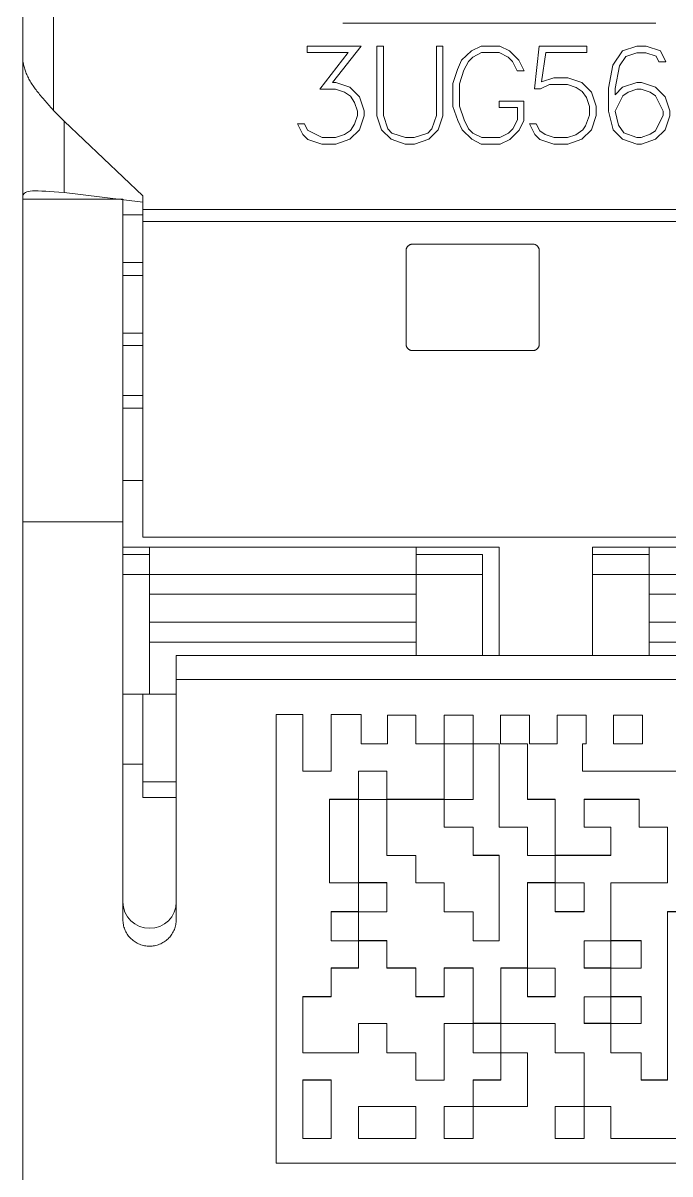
# Model space of a CAD drawing. Header units: millimetres. Extents: x 42151 to 59780, y 37376 to 44547.
# Drawn here: x 47703.09 to 47712.8, y 42641.47 to 42658.75 of the extents above; entities that cross this region are included whole.
import ezdxf

# ---------------------------------------------------------------- set-up
doc = ezdxf.new("R2010")
doc.units = ezdxf.units.MM
doc.set_wipeout_variables(frame=1)
doc.layers.add('000-PI-Oprema', color=30, linetype='Continuous', lineweight=5)

# ---------------------------------------------------------------- blocks, each defined once
blk = doc.blocks.new('3UG5616-1CR20')
at = {"layer": '000-PI-Oprema', "ltscale": 0.25}
for p, q in [((49055.868, 45288.196), (49055.868, 45386.146)), ((49056.326, 45311.904), (49056.326, 45362.458)), ((49060.668, 45313.216), (49065.368, 45313.216)), ((49060.135, 45312.869), (49060.943, 45312.869)), ((49060.135, 45312.771), (49060.135, 45312.869)), ((49060.135, 45312.771), (49060.751, 45312.771)), ((49060.326, 45312.221), (49060.751, 45312.771)), ((49060.512, 45312.321), (49060.943, 45312.869)), ((49061.18, 45312.869), (49061.278, 45312.869)), ((49061.18, 45311.823), (49061.18, 45312.869)), ((49061.278, 45311.827), (49061.278, 45312.869)), ((49062.074, 45312.869), (49062.172, 45312.869)), ((49062.074, 45311.827), (49062.074, 45312.869)), ((49062.172, 45311.823), (49062.172, 45312.869)), ((49062.448, 45312.658), (49062.601, 45312.798)), ((49062.601, 45312.798), (49062.744, 45312.869)), ((49062.62, 45312.704), (49062.752, 45312.771)), ((49062.744, 45312.869), (49063.026, 45312.869)), ((49062.752, 45312.771), (49063.018, 45312.771)), ((49063.149, 45312.704), (49063.018, 45312.771)), ((49063.169, 45312.799), (49063.026, 45312.869)), ((49063.31, 45312.659), (49063.169, 45312.799)), ((49063.545, 45312.226), (49063.617, 45312.869)), ((49063.617, 45312.869), (49064.333, 45312.869)), ((49063.651, 45312.333), (49063.714, 45312.771)), ((49063.714, 45312.771), (49064.333, 45312.771)), ((49064.333, 45312.771), (49064.333, 45312.869)), ((49064.723, 45312.585), (49064.867, 45312.798)), ((49064.824, 45312.574), (49064.916, 45312.712)), ((49064.867, 45312.798), (49065.08, 45312.869)), ((49064.916, 45312.712), (49065.084, 45312.77)), ((49065.08, 45312.869), (49065.222, 45312.869)), ((49065.084, 45312.77), (49065.217, 45312.77)), ((49065.372, 45312.716), (49065.217, 45312.77)), ((49065.437, 45312.798), (49065.222, 45312.869)), ((49065.415, 45312.632), (49065.372, 45312.716)), ((49065.519, 45312.632), (49065.437, 45312.798)), ((49055.868, 45312.621), (49055.869, 45312.626)), ((49055.868, 45312.604), (49055.868, 45312.621)), ((49055.871, 45312.617), (49055.869, 45312.626)), ((49055.874, 45312.603), (49055.871, 45312.617)), ((49055.877, 45312.589), (49055.874, 45312.603)), ((49055.88, 45312.574), (49055.877, 45312.589)), ((49055.884, 45312.558), (49055.88, 45312.574)), ((49055.889, 45312.542), (49055.884, 45312.558)), ((49055.894, 45312.525), (49055.889, 45312.542)), ((49062.392, 45312.516), (49062.448, 45312.658)), ((49062.487, 45312.506), (49062.556, 45312.639)), ((49062.556, 45312.639), (49062.62, 45312.704)), ((49063.214, 45312.639), (49063.149, 45312.704)), ((49063.287, 45312.496), (49063.214, 45312.639)), ((49063.391, 45312.496), (49063.31, 45312.659)), ((49064.655, 45312.239), (49064.723, 45312.585)), ((49064.755, 45312.234), (49064.824, 45312.574)), ((49065.415, 45312.632), (49065.519, 45312.632)), ((49055.899, 45312.508), (49055.894, 45312.525)), ((49055.905, 45312.492), (49055.899, 45312.508)), ((49055.911, 45312.476), (49055.905, 45312.492)), ((49055.917, 45312.46), (49055.911, 45312.476)), ((49055.924, 45312.444), (49055.917, 45312.46)), ((49055.932, 45312.427), (49055.924, 45312.444)), ((49055.94, 45312.41), (49055.932, 45312.427)), ((49055.949, 45312.393), (49055.94, 45312.41)), ((49055.958, 45312.375), (49055.949, 45312.393)), ((49055.968, 45312.358), (49055.958, 45312.375)), ((49062.322, 45312.307), (49062.392, 45312.516)), ((49062.42, 45312.304), (49062.487, 45312.506)), ((49063.287, 45312.496), (49063.391, 45312.496)), ((49063.651, 45312.333), (49063.835, 45312.393)), ((49063.835, 45312.393), (49064.045, 45312.393)), ((49064.256, 45312.323), (49064.045, 45312.393)), ((49055.977, 45312.341), (49055.968, 45312.358)), ((49055.988, 45312.324), (49055.977, 45312.341)), ((49055.998, 45312.308), (49055.988, 45312.324)), ((49056.008, 45312.291), (49055.998, 45312.308)), ((49056.019, 45312.275), (49056.008, 45312.291)), ((49056.03, 45312.26), (49056.019, 45312.275)), ((49056.041, 45312.243), (49056.03, 45312.26)), ((49056.053, 45312.227), (49056.041, 45312.243)), ((49056.065, 45312.211), (49056.053, 45312.227)), ((49056.078, 45312.194), (49056.065, 45312.211)), ((49056.091, 45312.177), (49056.078, 45312.194)), ((49060.326, 45312.221), (49060.561, 45312.221)), ((49060.512, 45312.321), (49060.565, 45312.321)), ((49060.692, 45312.176), (49060.561, 45312.221)), ((49060.776, 45312.251), (49060.565, 45312.321)), ((49060.92, 45312.107), (49060.776, 45312.251)), ((49062.322, 45311.961), (49062.322, 45312.307)), ((49062.42, 45311.965), (49062.42, 45312.304)), ((49063.545, 45312.226), (49063.635, 45312.226)), ((49063.635, 45312.226), (49063.772, 45312.295)), ((49063.772, 45312.295), (49064.041, 45312.295)), ((49064.172, 45312.25), (49064.041, 45312.295)), ((49064.264, 45312.188), (49064.172, 45312.25)), ((49064.4, 45312.179), (49064.256, 45312.323)), ((49064.655, 45311.892), (49064.655, 45312.239)), ((49064.755, 45312.137), (49064.869, 45312.251)), ((49064.755, 45312.137), (49064.755, 45312.234)), ((49064.869, 45312.251), (49065.08, 45312.321)), ((49064.953, 45312.177), (49065.084, 45312.222)), ((49065.08, 45312.321), (49065.153, 45312.321)), ((49065.084, 45312.222), (49065.149, 45312.222)), ((49065.28, 45312.177), (49065.149, 45312.222)), ((49065.364, 45312.251), (49065.153, 45312.321)), ((49065.508, 45312.107), (49065.364, 45312.251)), ((49056.104, 45312.16), (49056.091, 45312.177)), ((49056.118, 45312.143), (49056.104, 45312.16)), ((49056.132, 45312.126), (49056.118, 45312.143)), ((49056.146, 45312.109), (49056.132, 45312.126)), ((49056.16, 45312.092), (49056.146, 45312.109)), ((49056.175, 45312.075), (49056.16, 45312.092)), ((49056.19, 45312.057), (49056.175, 45312.075)), ((49056.205, 45312.04), (49056.19, 45312.057)), ((49056.22, 45312.023), (49056.205, 45312.04)), ((49056.235, 45312.006), (49056.22, 45312.023)), ((49060.784, 45312.116), (49060.692, 45312.176)), ((49060.845, 45312.023), (49060.784, 45312.116)), ((49060.89, 45311.892), (49060.845, 45312.023)), ((49060.99, 45311.896), (49060.92, 45312.107)), ((49063.015, 45312.043), (49063.388, 45312.043)), ((49063.015, 45311.945), (49063.015, 45312.043)), ((49063.388, 45311.751), (49063.388, 45312.043)), ((49064.325, 45312.096), (49064.264, 45312.188)), ((49064.37, 45311.963), (49064.325, 45312.096)), ((49064.47, 45311.967), (49064.4, 45312.179)), ((49064.755, 45311.893), (49064.871, 45312.124)), ((49064.871, 45312.124), (49064.953, 45312.177)), ((49065.362, 45312.124), (49065.28, 45312.177)), ((49065.478, 45311.891), (49065.362, 45312.124)), ((49065.578, 45311.896), (49065.508, 45312.107)), ((49056.25, 45311.989), (49056.235, 45312.006)), ((49056.265, 45311.971), (49056.25, 45311.989)), ((49056.281, 45311.954), (49056.265, 45311.971)), ((49056.296, 45311.937), (49056.281, 45311.954)), ((49056.311, 45311.92), (49056.296, 45311.937)), ((49056.326, 45311.904), (49056.311, 45311.92)), ((49056.326, 45311.904), (49056.484, 45311.741)), ((49060.89, 45311.828), (49060.89, 45311.892)), ((49060.99, 45311.823), (49060.99, 45311.896)), ((49062.393, 45311.752), (49062.322, 45311.961)), ((49062.488, 45311.762), (49062.42, 45311.965)), ((49063.015, 45311.945), (49063.29, 45311.945)), ((49063.29, 45311.76), (49063.29, 45311.945)), ((49064.37, 45311.83), (49064.37, 45311.963)), ((49064.47, 45311.825), (49064.47, 45311.967)), ((49064.725, 45311.612), (49064.655, 45311.892)), ((49064.807, 45311.681), (49064.755, 45311.893)), ((49065.478, 45311.831), (49065.478, 45311.891)), ((49065.578, 45311.823), (49065.578, 45311.896)), ((49057.666, 45310.619), (49056.484, 45311.741)), ((49056.484, 45310.669), (49056.484, 45311.741)), ((49060.069, 45311.541), (49059.989, 45311.703)), ((49059.989, 45311.703), (49060.092, 45311.703)), ((49060.139, 45311.607), (49060.092, 45311.703)), ((49060.784, 45311.603), (49060.845, 45311.695)), ((49060.845, 45311.695), (49060.89, 45311.828)), ((49060.92, 45311.612), (49060.99, 45311.823)), ((49061.25, 45311.612), (49061.18, 45311.823)), ((49061.345, 45311.627), (49061.278, 45311.827)), ((49062.007, 45311.627), (49062.074, 45311.827)), ((49062.101, 45311.612), (49062.172, 45311.823)), ((49062.462, 45311.61), (49062.393, 45311.752)), ((49062.557, 45311.629), (49062.488, 45311.762)), ((49063.222, 45311.629), (49063.29, 45311.76)), ((49063.317, 45311.609), (49063.388, 45311.751)), ((49063.549, 45311.541), (49063.469, 45311.703)), ((49063.469, 45311.703), (49063.572, 45311.703)), ((49063.626, 45311.596), (49063.572, 45311.703)), ((49064.272, 45311.614), (49064.311, 45311.673)), ((49064.311, 45311.673), (49064.37, 45311.83)), ((49064.4, 45311.613), (49064.47, 45311.825)), ((49064.886, 45311.566), (49064.807, 45311.681)), ((49065.362, 45311.597), (49065.478, 45311.831)), ((49065.508, 45311.612), (49065.578, 45311.823)), ((49060.144, 45311.469), (49060.069, 45311.541)), ((49060.361, 45311.497), (49060.139, 45311.607)), ((49060.561, 45311.497), (49060.692, 45311.543)), ((49060.692, 45311.543), (49060.784, 45311.603)), ((49060.776, 45311.47), (49060.92, 45311.612)), ((49061.393, 45311.47), (49061.25, 45311.612)), ((49061.407, 45311.564), (49061.345, 45311.627)), ((49061.608, 45311.497), (49061.407, 45311.564)), ((49061.742, 45311.497), (49061.943, 45311.564)), ((49061.943, 45311.564), (49062.007, 45311.627)), ((49061.958, 45311.47), (49062.101, 45311.612)), ((49062.604, 45311.47), (49062.462, 45311.61)), ((49062.622, 45311.564), (49062.557, 45311.629)), ((49062.755, 45311.497), (49062.622, 45311.564)), ((49063.024, 45311.497), (49063.156, 45311.564)), ((49063.156, 45311.564), (49063.222, 45311.629)), ((49063.175, 45311.469), (49063.317, 45311.609)), ((49063.624, 45311.469), (49063.549, 45311.541)), ((49063.708, 45311.543), (49063.626, 45311.596)), ((49063.839, 45311.497), (49063.708, 45311.543)), ((49064.041, 45311.497), (49064.166, 45311.538)), ((49064.166, 45311.538), (49064.272, 45311.614)), ((49064.256, 45311.47), (49064.4, 45311.613)), ((49064.869, 45311.47), (49064.725, 45311.612)), ((49065.084, 45311.499), (49064.886, 45311.566)), ((49065.149, 45311.499), (49065.28, 45311.545)), ((49065.28, 45311.545), (49065.362, 45311.597)), ((49065.364, 45311.47), (49065.508, 45311.612)), ((49060.355, 45311.399), (49060.144, 45311.469)), ((49060.355, 45311.399), (49060.565, 45311.399)), ((49060.361, 45311.497), (49060.561, 45311.497)), ((49060.565, 45311.399), (49060.776, 45311.47)), ((49061.605, 45311.399), (49061.393, 45311.47)), ((49061.605, 45311.399), (49061.747, 45311.399)), ((49061.608, 45311.497), (49061.742, 45311.497)), ((49061.747, 45311.399), (49061.958, 45311.47)), ((49062.747, 45311.399), (49062.604, 45311.47)), ((49062.747, 45311.399), (49063.031, 45311.399)), ((49062.755, 45311.497), (49063.024, 45311.497)), ((49063.031, 45311.399), (49063.175, 45311.469)), ((49063.835, 45311.399), (49063.624, 45311.469)), ((49063.835, 45311.399), (49064.045, 45311.399)), ((49063.839, 45311.497), (49064.041, 45311.497)), ((49064.045, 45311.399), (49064.256, 45311.47)), ((49065.08, 45311.399), (49064.869, 45311.47)), ((49065.08, 45311.399), (49065.153, 45311.399)), ((49065.084, 45311.499), (49065.149, 45311.499)), ((49065.153, 45311.399), (49065.364, 45311.47)), ((49055.872, 45310.634), (49055.88, 45310.649)), ((49055.88, 45310.649), (49055.89, 45310.661)), ((49055.89, 45310.661), (49055.905, 45310.672)), ((49055.905, 45310.672), (49055.924, 45310.681)), ((49055.924, 45310.681), (49055.947, 45310.687)), ((49055.947, 45310.687), (49055.976, 45310.692)), ((49055.976, 45310.692), (49056.01, 45310.695)), ((49056.01, 45310.695), (49056.049, 45310.696)), ((49056.097, 45310.695), (49056.049, 45310.696)), ((49056.151, 45310.693), (49056.097, 45310.695)), ((49056.209, 45310.689), (49056.151, 45310.693)), ((49056.271, 45310.684), (49056.209, 45310.689)), ((49056.336, 45310.679), (49056.271, 45310.684)), ((49056.408, 45310.674), (49056.336, 45310.679)), ((49056.484, 45310.669), (49056.408, 45310.674)), ((49057.666, 45310.525), (49056.484, 45310.669)), ((49055.868, 45310.618), (49055.872, 45310.634)), ((49055.868, 45310.569), (49057.368, 45310.569)), ((49057.368, 45299.751), (49057.368, 45310.569)), ((49057.666, 45310.504), (49057.666, 45310.619)), ((49057.666, 45310.504), (49057.668, 45310.504)), ((49057.668, 45310.415), (49057.668, 45310.504)), ((49057.368, 45310.334), (49057.668, 45310.334)), ((49057.668, 45310.415), (49076.868, 45310.415)), ((49057.668, 45310.236), (49057.668, 45310.415)), ((49057.668, 45310.236), (49076.868, 45310.236)), ((49057.668, 45305.496), (49057.668, 45310.236)), ((49061.618, 45309.801), (49061.619, 45309.807)), ((49061.618, 45309.796), (49061.618, 45309.801)), ((49061.618, 45308.396), (49061.618, 45309.796)), ((49061.619, 45309.812), (49061.621, 45309.818)), ((49061.619, 45309.807), (49061.619, 45309.812)), ((49061.621, 45309.818), (49061.622, 45309.823)), ((49061.622, 45309.823), (49061.624, 45309.829)), ((49061.624, 45309.829), (49061.626, 45309.834)), ((49061.626, 45309.834), (49061.628, 45309.839)), ((49061.628, 45309.839), (49061.631, 45309.844)), ((49061.631, 45309.844), (49061.634, 45309.849)), ((49061.634, 45309.849), (49061.637, 45309.854)), ((49061.637, 45309.854), (49061.64, 45309.859)), ((49061.64, 45309.859), (49061.644, 45309.863)), ((49061.644, 45309.863), (49061.648, 45309.868)), ((49061.648, 45309.868), (49061.653, 45309.872)), ((49061.653, 45309.872), (49061.658, 45309.876)), ((49061.658, 45309.876), (49061.663, 45309.88)), ((49061.663, 45309.88), (49061.669, 45309.883)), ((49061.669, 45309.883), (49061.675, 45309.886)), ((49061.675, 45309.886), (49061.682, 45309.889)), ((49061.682, 45309.889), (49061.689, 45309.892)), ((49061.689, 45309.892), (49061.696, 45309.894)), ((49061.696, 45309.894), (49061.703, 45309.895)), ((49061.703, 45309.895), (49061.711, 45309.896)), ((49061.711, 45309.896), (49061.718, 45309.896)), ((49061.718, 45309.896), (49063.518, 45309.896)), ((49063.526, 45309.896), (49063.518, 45309.896)), ((49063.534, 45309.895), (49063.526, 45309.896)), ((49063.542, 45309.893), (49063.534, 45309.895)), ((49063.549, 45309.891), (49063.542, 45309.893)), ((49063.556, 45309.889), (49063.549, 45309.891)), ((49063.563, 45309.885), (49063.556, 45309.889)), ((49063.569, 45309.882), (49063.563, 45309.885)), ((49063.575, 45309.878), (49063.569, 45309.882)), ((49063.581, 45309.874), (49063.575, 45309.878)), ((49063.585, 45309.87), (49063.581, 45309.874)), ((49063.59, 45309.866), (49063.585, 45309.87)), ((49063.594, 45309.861), (49063.59, 45309.866)), ((49063.598, 45309.856), (49063.594, 45309.861)), ((49063.602, 45309.851), (49063.598, 45309.856)), ((49063.605, 45309.846), (49063.602, 45309.851)), ((49063.608, 45309.841), (49063.605, 45309.846)), ((49063.61, 45309.835), (49063.608, 45309.841)), ((49063.612, 45309.83), (49063.61, 45309.835)), ((49063.614, 45309.824), (49063.612, 45309.83)), ((49063.616, 45309.818), (49063.614, 45309.824)), ((49063.617, 45309.813), (49063.616, 45309.818)), ((49063.618, 45309.807), (49063.617, 45309.813)), ((49063.618, 45309.802), (49063.618, 45309.807)), ((49063.618, 45309.796), (49063.618, 45309.802)), ((49063.618, 45308.396), (49063.618, 45309.796)), ((49057.368, 45309.621), (49057.668, 45309.621)), ((49057.368, 45309.425), (49057.668, 45309.425)), ((49057.368, 45308.56), (49057.668, 45308.56)), ((49061.618, 45308.391), (49061.618, 45308.396)), ((49061.619, 45308.387), (49061.618, 45308.391)), ((49063.618, 45308.391), (49063.618, 45308.396)), ((49063.618, 45308.387), (49063.618, 45308.391)), ((49057.368, 45308.372), (49057.668, 45308.372)), ((49061.619, 45308.382), (49061.619, 45308.387)), ((49061.62, 45308.378), (49061.619, 45308.382)), ((49061.621, 45308.373), (49061.62, 45308.378)), ((49061.622, 45308.368), (49061.621, 45308.373)), ((49061.624, 45308.364), (49061.622, 45308.368)), ((49061.625, 45308.359), (49061.624, 45308.364)), ((49061.627, 45308.355), (49061.625, 45308.359)), ((49061.629, 45308.35), (49061.627, 45308.355)), ((49061.632, 45308.346), (49061.629, 45308.35)), ((49061.634, 45308.342), (49061.632, 45308.346)), ((49061.637, 45308.338), (49061.634, 45308.342)), ((49061.64, 45308.334), (49061.637, 45308.338)), ((49061.643, 45308.331), (49061.64, 45308.334)), ((49061.646, 45308.327), (49061.643, 45308.331)), ((49061.649, 45308.324), (49061.646, 45308.327)), ((49061.652, 45308.321), (49061.649, 45308.324)), ((49061.656, 45308.318), (49061.652, 45308.321)), ((49061.66, 45308.315), (49061.656, 45308.318)), ((49061.664, 45308.312), (49061.66, 45308.315)), ((49061.668, 45308.31), (49061.664, 45308.312)), ((49061.672, 45308.307), (49061.668, 45308.31)), ((49061.676, 45308.305), (49061.672, 45308.307)), ((49061.681, 45308.303), (49061.676, 45308.305)), ((49061.685, 45308.302), (49061.681, 45308.303)), ((49061.69, 45308.3), (49061.685, 45308.302)), ((49061.695, 45308.299), (49061.69, 45308.3)), ((49061.699, 45308.298), (49061.695, 45308.299)), ((49061.704, 45308.297), (49061.699, 45308.298)), ((49061.709, 45308.296), (49061.704, 45308.297)), ((49061.714, 45308.296), (49061.709, 45308.296)), ((49061.718, 45308.296), (49061.714, 45308.296)), ((49061.718, 45308.296), (49063.518, 45308.296)), ((49063.518, 45308.296), (49063.523, 45308.296)), ((49063.523, 45308.296), (49063.527, 45308.296)), ((49063.527, 45308.296), (49063.532, 45308.297)), ((49063.532, 45308.297), (49063.537, 45308.298)), ((49063.537, 45308.298), (49063.542, 45308.299)), ((49063.542, 45308.299), (49063.546, 45308.3)), ((49063.546, 45308.3), (49063.551, 45308.302)), ((49063.551, 45308.302), (49063.555, 45308.303)), ((49063.555, 45308.303), (49063.56, 45308.305)), ((49063.56, 45308.305), (49063.564, 45308.307)), ((49063.564, 45308.307), (49063.569, 45308.31)), ((49063.569, 45308.31), (49063.573, 45308.312)), ((49063.573, 45308.312), (49063.577, 45308.315)), ((49063.577, 45308.315), (49063.58, 45308.318)), ((49063.58, 45308.318), (49063.584, 45308.321)), ((49063.584, 45308.321), (49063.587, 45308.324)), ((49063.587, 45308.324), (49063.591, 45308.327)), ((49063.591, 45308.327), (49063.594, 45308.331)), ((49063.594, 45308.331), (49063.597, 45308.334)), ((49063.597, 45308.334), (49063.6, 45308.338)), ((49063.6, 45308.338), (49063.602, 45308.342)), ((49063.602, 45308.342), (49063.605, 45308.346)), ((49063.605, 45308.346), (49063.607, 45308.35)), ((49063.607, 45308.35), (49063.609, 45308.355)), ((49063.609, 45308.355), (49063.611, 45308.359)), ((49063.611, 45308.359), (49063.613, 45308.364)), ((49063.613, 45308.364), (49063.614, 45308.368)), ((49063.614, 45308.368), (49063.615, 45308.373)), ((49063.615, 45308.373), (49063.616, 45308.378)), ((49063.616, 45308.378), (49063.617, 45308.382)), ((49063.617, 45308.382), (49063.618, 45308.387)), ((49057.368, 45307.62), (49057.668, 45307.62)), ((49057.368, 45307.432), (49057.668, 45307.432)), ((49057.368, 45306.346), (49057.668, 45306.346)), ((49055.868, 45305.724), (49057.368, 45305.724)), ((49057.668, 45305.496), (49076.868, 45305.496)), ((49057.368, 45305.346), (49063.018, 45305.346)), ((49057.768, 45304.936), (49057.768, 45305.346)), ((49061.768, 45304.936), (49061.768, 45305.346)), ((49063.018, 45303.717), (49063.018, 45305.346)), ((49064.418, 45305.346), (49070.518, 45305.346)), ((49064.418, 45303.717), (49064.418, 45305.346)), ((49065.268, 45303.717), (49065.268, 45305.346)), ((49057.368, 45305.236), (49057.768, 45305.236)), ((49061.768, 45305.236), (49062.768, 45305.236)), ((49062.768, 45303.717), (49062.768, 45305.236)), ((49064.418, 45305.236), (49065.268, 45305.236)), ((49057.368, 45304.936), (49062.768, 45304.936)), ((49057.768, 45304.636), (49057.768, 45304.936)), ((49061.768, 45304.636), (49061.768, 45304.936)), ((49064.418, 45304.936), (49065.268, 45304.936)), ((49065.268, 45304.936), (49069.268, 45304.936)), ((49057.768, 45304.636), (49061.768, 45304.636)), ((49057.768, 45304.22), (49057.768, 45304.636)), ((49061.768, 45304.22), (49061.768, 45304.636)), ((49065.268, 45304.636), (49069.268, 45304.636)), ((49057.768, 45304.22), (49061.768, 45304.22)), ((49057.768, 45303.92), (49057.768, 45304.22)), ((49061.768, 45303.92), (49061.768, 45304.22)), ((49065.268, 45304.22), (49069.268, 45304.22)), ((49057.768, 45303.92), (49061.768, 45303.92)), ((49057.768, 45303.136), (49057.768, 45303.92)), ((49061.768, 45303.717), (49061.768, 45303.92)), ((49065.268, 45303.92), (49069.268, 45303.92)), ((49058.168, 45303.717), (49076.368, 45303.717)), ((49058.168, 45299.751), (49058.168, 45303.717)), ((49058.168, 45303.357), (49076.368, 45303.357)), ((49057.368, 45303.136), (49058.168, 45303.136)), ((49057.668, 45302.086), (49057.668, 45303.136)), ((49059.668, 45302.831), (49060.068, 45302.831)), ((49059.668, 45296.094), (49059.668, 45302.831)), ((49060.068, 45301.978), (49060.068, 45302.831)), ((49060.494, 45302.831), (49060.942, 45302.831)), ((49060.494, 45301.978), (49060.494, 45302.831)), ((49060.942, 45302.389), (49060.942, 45302.831)), ((49061.342, 45302.823), (49061.765, 45302.823)), ((49061.342, 45302.389), (49061.342, 45302.823)), ((49061.765, 45302.389), (49061.765, 45302.823)), ((49062.189, 45302.823), (49062.624, 45302.823)), ((49062.189, 45302.389), (49062.189, 45302.823)), ((49062.624, 45302.389), (49062.624, 45302.823)), ((49063.037, 45302.823), (49063.472, 45302.823)), ((49063.037, 45302.389), (49063.037, 45302.823)), ((49063.472, 45302.389), (49063.472, 45302.823)), ((49063.885, 45302.823), (49064.32, 45302.823)), ((49063.885, 45302.389), (49063.885, 45302.823)), ((49064.32, 45302.389), (49064.32, 45302.823)), ((49064.733, 45302.823), (49065.168, 45302.823)), ((49064.733, 45302.389), (49064.733, 45302.823)), ((49065.168, 45302.389), (49065.168, 45302.823)), ((49060.942, 45302.389), (49061.342, 45302.389)), ((49061.765, 45302.389), (49062.189, 45302.389)), ((49062.189, 45302.39), (49062.624, 45302.39)), ((49062.189, 45302.389), (49062.624, 45302.389)), ((49062.189, 45301.555), (49062.189, 45302.389)), ((49062.624, 45302.389), (49063.015, 45302.389)), ((49062.624, 45301.555), (49062.624, 45302.389)), ((49063.015, 45301.137), (49063.015, 45302.389)), ((49063.037, 45302.39), (49063.441, 45302.39)), ((49063.037, 45302.389), (49063.441, 45302.389)), ((49063.441, 45302.389), (49063.441, 45302.39)), ((49063.441, 45301.555), (49063.441, 45302.389)), ((49063.472, 45302.389), (49063.885, 45302.389)), ((49064.268, 45302.39), (49064.32, 45302.39)), ((49064.268, 45301.978), (49064.268, 45302.39)), ((49064.268, 45302.389), (49064.32, 45302.389)), ((49064.733, 45302.39), (49065.168, 45302.39)), ((49064.733, 45302.389), (49065.168, 45302.389)), ((49057.368, 45302.086), (49057.668, 45302.086)), ((49057.668, 45301.586), (49057.668, 45302.086)), ((49060.068, 45301.978), (49060.494, 45301.978)), ((49060.906, 45301.98), (49061.33, 45301.98)), ((49060.906, 45301.978), (49060.906, 45301.98)), ((49060.906, 45301.978), (49061.33, 45301.978)), ((49060.906, 45301.555), (49060.906, 45301.978)), ((49061.33, 45301.978), (49061.33, 45301.98)), ((49061.33, 45301.555), (49061.33, 45301.978)), ((49064.268, 45301.978), (49065.938, 45301.978)), ((49057.668, 45301.819), (49058.168, 45301.819)), ((49057.668, 45301.586), (49058.168, 45301.586)), ((49060.471, 45301.559), (49060.906, 45301.559)), ((49060.471, 45300.301), (49060.471, 45301.559)), ((49060.471, 45301.555), (49060.906, 45301.555)), ((49060.906, 45301.555), (49061.33, 45301.555)), ((49060.906, 45300.301), (49060.906, 45301.555)), ((49061.33, 45301.559), (49062.189, 45301.559)), ((49061.33, 45301.555), (49062.189, 45301.555)), ((49061.33, 45300.714), (49061.33, 45301.555)), ((49062.189, 45301.555), (49062.624, 45301.555)), ((49062.189, 45301.137), (49062.189, 45301.555)), ((49063.441, 45301.559), (49063.857, 45301.559)), ((49063.441, 45301.555), (49063.857, 45301.555)), ((49063.857, 45299.867), (49063.857, 45301.559)), ((49064.292, 45301.559), (49065.117, 45301.559)), ((49064.292, 45301.555), (49064.292, 45301.559)), ((49064.292, 45301.555), (49065.117, 45301.555)), ((49064.292, 45301.137), (49064.292, 45301.555)), ((49065.117, 45301.137), (49065.117, 45301.559)), ((49062.189, 45301.141), (49062.624, 45301.141)), ((49062.189, 45301.137), (49062.624, 45301.137)), ((49062.624, 45301.137), (49062.624, 45301.141)), ((49062.624, 45300.714), (49062.624, 45301.137)), ((49063.015, 45301.137), (49063.441, 45301.137)), ((49063.441, 45300.714), (49063.441, 45301.137)), ((49064.292, 45301.137), (49064.694, 45301.137)), ((49064.694, 45300.714), (49064.694, 45301.137)), ((49065.117, 45301.141), (49065.541, 45301.141)), ((49065.117, 45301.137), (49065.541, 45301.137)), ((49065.541, 45301.137), (49065.541, 45301.141)), ((49065.541, 45300.301), (49065.541, 45301.137)), ((49061.33, 45300.714), (49061.765, 45300.714)), ((49061.765, 45300.301), (49061.765, 45300.714)), ((49062.624, 45300.718), (49063.015, 45300.718)), ((49062.624, 45300.714), (49063.015, 45300.714)), ((49063.015, 45299.434), (49063.015, 45300.718)), ((49063.441, 45300.714), (49063.857, 45300.714)), ((49063.857, 45300.718), (49064.694, 45300.718)), ((49063.857, 45300.714), (49064.694, 45300.714)), ((49060.471, 45300.301), (49060.906, 45300.301)), ((49060.906, 45300.306), (49061.33, 45300.306)), ((49060.906, 45300.301), (49061.33, 45300.301)), ((49060.906, 45299.867), (49060.906, 45300.301)), ((49061.33, 45300.301), (49061.33, 45300.306)), ((49061.33, 45299.867), (49061.33, 45300.301)), ((49061.765, 45300.301), (49062.189, 45300.301)), ((49062.189, 45299.867), (49062.189, 45300.301)), ((49063.441, 45300.306), (49063.857, 45300.306)), ((49063.441, 45300.301), (49063.441, 45300.306)), ((49063.441, 45300.301), (49063.857, 45300.301)), ((49063.441, 45299.024), (49063.441, 45300.301)), ((49063.857, 45300.301), (49064.292, 45300.301)), ((49064.292, 45299.867), (49064.292, 45300.301)), ((49064.694, 45300.301), (49065.541, 45300.301)), ((49064.694, 45297.749), (49064.694, 45300.301)), ((49057.369, 45299.733), (49057.368, 45299.751)), ((49058.168, 45299.733), (49058.168, 45299.751)), ((49060.494, 45299.872), (49060.906, 45299.872)), ((49060.494, 45299.867), (49060.494, 45299.872)), ((49060.494, 45299.867), (49060.906, 45299.867)), ((49060.494, 45299.434), (49060.494, 45299.867)), ((49060.906, 45299.867), (49061.33, 45299.867)), ((49060.906, 45299.434), (49060.906, 45299.867)), ((49062.189, 45299.867), (49062.624, 45299.867)), ((49062.624, 45299.434), (49062.624, 45299.867)), ((49063.857, 45299.872), (49064.292, 45299.872)), ((49063.857, 45299.867), (49064.292, 45299.867)), ((49065.541, 45299.872), (49065.938, 45299.872)), ((49065.541, 45297.34), (49065.541, 45299.872)), ((49065.541, 45299.867), (49065.938, 45299.867)), ((49057.37, 45299.714), (49057.369, 45299.733)), ((49057.372, 45299.695), (49057.37, 45299.714)), ((49057.375, 45299.677), (49057.372, 45299.695)), ((49057.379, 45299.658), (49057.375, 45299.677)), ((49057.384, 45299.639), (49057.379, 45299.658)), ((49057.39, 45299.621), (49057.384, 45299.639)), ((49057.397, 45299.603), (49057.39, 45299.621)), ((49057.404, 45299.585), (49057.397, 45299.603)), ((49057.413, 45299.568), (49057.404, 45299.585)), ((49058.123, 45299.568), (49058.132, 45299.585)), ((49058.132, 45299.585), (49058.14, 45299.603)), ((49058.14, 45299.603), (49058.146, 45299.621)), ((49058.146, 45299.621), (49058.152, 45299.639)), ((49058.152, 45299.639), (49058.157, 45299.658)), ((49058.157, 45299.658), (49058.161, 45299.677)), ((49058.161, 45299.677), (49058.164, 45299.695)), ((49058.164, 45299.695), (49058.166, 45299.714)), ((49058.166, 45299.714), (49058.168, 45299.733)), ((49057.422, 45299.551), (49057.413, 45299.568)), ((49057.432, 45299.534), (49057.422, 45299.551)), ((49057.443, 45299.519), (49057.432, 45299.534)), ((49057.454, 45299.504), (49057.443, 45299.519)), ((49057.466, 45299.489), (49057.454, 45299.504)), ((49057.479, 45299.475), (49057.466, 45299.489)), ((49057.492, 45299.462), (49057.479, 45299.475)), ((49057.505, 45299.45), (49057.492, 45299.462)), ((49057.52, 45299.438), (49057.505, 45299.45)), ((49057.535, 45299.427), (49057.52, 45299.438)), ((49057.551, 45299.416), (49057.535, 45299.427)), ((49057.567, 45299.406), (49057.551, 45299.416)), ((49057.584, 45299.396), (49057.567, 45299.406)), ((49057.952, 45299.396), (49057.969, 45299.406)), ((49057.969, 45299.406), (49057.986, 45299.416)), ((49057.986, 45299.416), (49058.001, 45299.427)), ((49058.001, 45299.427), (49058.016, 45299.438)), ((49058.016, 45299.438), (49058.031, 45299.45)), ((49058.031, 45299.45), (49058.045, 45299.462)), ((49058.045, 45299.462), (49058.058, 45299.475)), ((49058.058, 45299.475), (49058.07, 45299.489)), ((49058.07, 45299.489), (49058.082, 45299.504)), ((49058.082, 45299.504), (49058.093, 45299.519)), ((49058.093, 45299.519), (49058.104, 45299.534)), ((49058.104, 45299.534), (49058.114, 45299.551)), ((49058.114, 45299.551), (49058.123, 45299.568)), ((49060.494, 45299.434), (49060.906, 45299.434)), ((49060.906, 45299.439), (49061.33, 45299.439)), ((49060.906, 45299.434), (49061.33, 45299.434)), ((49060.906, 45299.024), (49060.906, 45299.434)), ((49061.33, 45299.024), (49061.33, 45299.439)), ((49062.624, 45299.434), (49063.015, 45299.434)), ((49064.292, 45299.434), (49064.694, 45299.434)), ((49064.292, 45299.024), (49064.292, 45299.434)), ((49064.694, 45299.439), (49065.149, 45299.439)), ((49064.694, 45299.434), (49065.149, 45299.434)), ((49065.149, 45299.434), (49065.149, 45299.439)), ((49065.149, 45299.024), (49065.149, 45299.434)), ((49057.602, 45299.388), (49057.584, 45299.396)), ((49057.619, 45299.38), (49057.602, 45299.388)), ((49057.638, 45299.374), (49057.619, 45299.38)), ((49057.656, 45299.368), (49057.638, 45299.374)), ((49057.675, 45299.363), (49057.656, 45299.368)), ((49057.693, 45299.359), (49057.675, 45299.363)), ((49057.712, 45299.356), (49057.693, 45299.359)), ((49057.731, 45299.353), (49057.712, 45299.356)), ((49057.75, 45299.352), (49057.731, 45299.353)), ((49057.768, 45299.352), (49057.75, 45299.352)), ((49057.768, 45299.352), (49057.787, 45299.352)), ((49057.787, 45299.352), (49057.805, 45299.353)), ((49057.805, 45299.353), (49057.824, 45299.356)), ((49057.824, 45299.356), (49057.843, 45299.359)), ((49057.843, 45299.359), (49057.862, 45299.363)), ((49057.862, 45299.363), (49057.88, 45299.368)), ((49057.88, 45299.368), (49057.899, 45299.374)), ((49057.899, 45299.374), (49057.917, 45299.38)), ((49057.917, 45299.38), (49057.935, 45299.388)), ((49057.935, 45299.388), (49057.952, 45299.396)), ((49060.494, 45299.029), (49060.906, 45299.029)), ((49060.494, 45299.024), (49060.494, 45299.029)), ((49060.494, 45299.024), (49060.906, 45299.024)), ((49060.494, 45298.591), (49060.494, 45299.024)), ((49061.33, 45299.029), (49061.765, 45299.029)), ((49061.33, 45299.024), (49061.765, 45299.024)), ((49061.765, 45299.024), (49061.765, 45299.029)), ((49061.765, 45298.591), (49061.765, 45299.024)), ((49062.189, 45299.029), (49062.624, 45299.029)), ((49062.189, 45299.024), (49062.189, 45299.029)), ((49062.189, 45299.024), (49062.624, 45299.024)), ((49062.189, 45298.591), (49062.189, 45299.024)), ((49062.624, 45299.024), (49062.624, 45299.029)), ((49062.624, 45298.193), (49062.624, 45299.024)), ((49063.039, 45299.029), (49063.441, 45299.029)), ((49063.039, 45297.34), (49063.039, 45299.029)), ((49063.039, 45299.024), (49063.441, 45299.024)), ((49063.441, 45299.024), (49063.857, 45299.024)), ((49063.441, 45298.591), (49063.441, 45299.024)), ((49063.857, 45298.591), (49063.857, 45299.024)), ((49064.292, 45299.029), (49064.694, 45299.029)), ((49064.292, 45299.024), (49064.694, 45299.024)), ((49064.694, 45299.024), (49065.149, 45299.024)), ((49060.068, 45298.596), (49060.494, 45298.596)), ((49060.068, 45298.591), (49060.068, 45298.596)), ((49060.068, 45298.591), (49060.494, 45298.591)), ((49060.068, 45297.749), (49060.068, 45298.591)), ((49061.765, 45298.596), (49062.189, 45298.596)), ((49061.765, 45298.591), (49062.189, 45298.591)), ((49063.441, 45298.596), (49063.857, 45298.596)), ((49063.441, 45298.591), (49063.857, 45298.591)), ((49064.292, 45298.591), (49064.694, 45298.591)), ((49064.292, 45298.193), (49064.292, 45298.591)), ((49064.694, 45298.596), (49065.149, 45298.596)), ((49064.694, 45298.591), (49065.149, 45298.591)), ((49065.149, 45298.591), (49065.149, 45298.596)), ((49065.149, 45298.193), (49065.149, 45298.591)), ((49060.906, 45298.193), (49061.33, 45298.193)), ((49060.906, 45297.749), (49060.906, 45298.193)), ((49061.33, 45297.749), (49061.33, 45298.193)), ((49062.189, 45298.193), (49062.624, 45298.193)), ((49062.189, 45297.34), (49062.189, 45298.193)), ((49062.624, 45298.197), (49063.039, 45298.197)), ((49062.624, 45298.193), (49063.039, 45298.193)), ((49062.624, 45297.749), (49062.624, 45298.193)), ((49063.039, 45298.193), (49063.857, 45298.193)), ((49063.857, 45297.749), (49063.857, 45298.193)), ((49064.292, 45298.197), (49064.694, 45298.197)), ((49064.292, 45298.193), (49064.694, 45298.193)), ((49064.694, 45298.193), (49065.149, 45298.193)), ((49060.068, 45297.749), (49060.906, 45297.749)), ((49061.33, 45297.749), (49061.765, 45297.749)), ((49061.765, 45297.34), (49061.765, 45297.749)), ((49062.624, 45297.749), (49063.039, 45297.749)), ((49063.039, 45297.752), (49063.441, 45297.752)), ((49063.039, 45297.749), (49063.441, 45297.749)), ((49063.441, 45296.942), (49063.441, 45297.752)), ((49063.857, 45297.749), (49064.292, 45297.749)), ((49064.292, 45296.942), (49064.292, 45297.749)), ((49064.694, 45297.752), (49065.149, 45297.752)), ((49064.694, 45297.749), (49065.149, 45297.749)), ((49065.149, 45297.34), (49065.149, 45297.752)), ((49060.068, 45297.343), (49060.494, 45297.343)), ((49060.068, 45296.463), (49060.068, 45297.343)), ((49060.068, 45297.34), (49060.494, 45297.34)), ((49060.494, 45296.463), (49060.494, 45297.343)), ((49061.765, 45297.34), (49062.189, 45297.34)), ((49062.624, 45297.343), (49063.039, 45297.343)), ((49062.624, 45296.463), (49062.624, 45297.343)), ((49062.624, 45297.34), (49063.039, 45297.34)), ((49065.149, 45297.343), (49065.541, 45297.343)), ((49065.149, 45297.34), (49065.541, 45297.34)), ((49060.906, 45296.944), (49061.765, 45296.944)), ((49060.906, 45296.463), (49060.906, 45296.944)), ((49060.906, 45296.942), (49061.765, 45296.942)), ((49061.765, 45296.942), (49061.765, 45296.944)), ((49061.765, 45296.463), (49061.765, 45296.942)), ((49062.189, 45296.944), (49062.624, 45296.944)), ((49062.189, 45296.942), (49062.189, 45296.944)), ((49062.189, 45296.942), (49063.441, 45296.942)), ((49062.189, 45296.463), (49062.189, 45296.942)), ((49063.857, 45296.944), (49064.292, 45296.944)), ((49063.857, 45296.942), (49063.857, 45296.944)), ((49063.857, 45296.942), (49064.292, 45296.942)), ((49063.857, 45296.463), (49063.857, 45296.942)), ((49064.292, 45296.942), (49064.694, 45296.942)), ((49064.292, 45296.463), (49064.292, 45296.942)), ((49064.694, 45296.463), (49064.694, 45296.942)), ((49060.068, 45296.463), (49060.494, 45296.463)), ((49060.906, 45296.463), (49061.765, 45296.463)), ((49062.189, 45296.463), (49062.624, 45296.463)), ((49063.857, 45296.463), (49064.292, 45296.463)), ((49064.694, 45296.463), (49065.938, 45296.463)), ((49059.668, 45296.094), (49074.868, 45296.094))]:
    blk.add_line(p, q, dxfattribs=at)
blk.add_lwpolyline([(49057.368, 45300.013), (49057.376, 45299.937), (49057.399, 45299.863), (49057.436, 45299.795), (49057.485, 45299.735), (49057.546, 45299.686), (49057.615, 45299.65), (49057.69, 45299.628), (49057.768, 45299.62), (49057.846, 45299.628), (49057.921, 45299.65), (49057.99, 45299.686), (49058.051, 45299.735), (49058.101, 45299.795), (49058.138, 45299.863), (49058.16, 45299.937), (49058.168, 45300.013)], dxfattribs=at)

msp = doc.modelspace()

# ---------------------------------------------------------------- block references
at = {"layer": '000-PI-Oprema'}
msp.add_blockref('3UG5616-1CR20', (-1352.777, -2654.463), dxfattribs=at)

doc.saveas('drawing.dxf')
